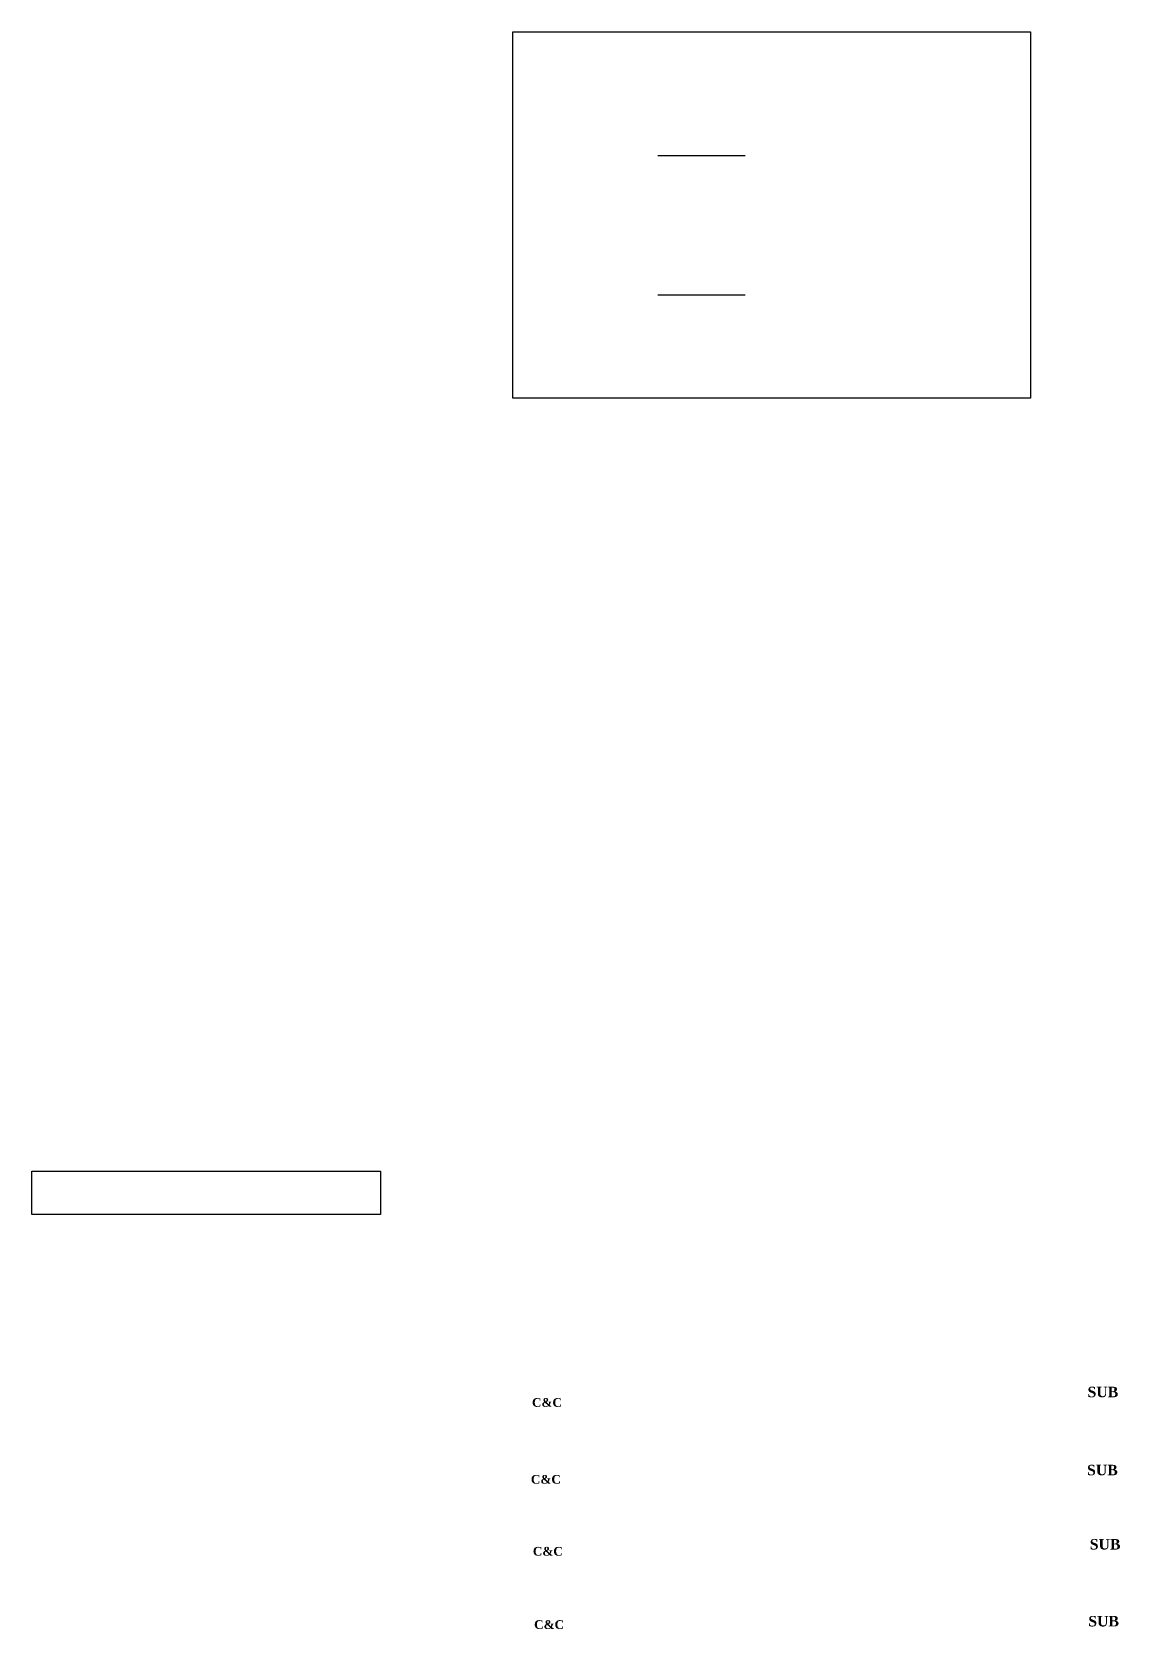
# Model space of a CAD drawing. Header units: inches. Extents: x 51 to 676, y 183 to 1099.
import ezdxf

# ---------------------------------------------------------------- set-up
doc = ezdxf.new("R2010")
doc.units = ezdxf.units.IN
doc.header["$MEASUREMENT"] = 0
doc.styles.get("Standard").update_dxf_attribs({"font": 'arial.ttf'})

# ---------------------------------------------------------------- blocks, each defined once
blk = doc.blocks.new('*U22')
at = {"color": 1}
blk.add_line((-67.54, -7.62), (-17.54, -7.62), dxfattribs=at)
blk = doc.blocks.new('*U23')
at = {"color": 0, "linetype": 'ByBlock', "lineweight": -2, "transparency": 16777216}
for p in [(0, 80), (0, 0)]:
    blk.add_blockref('*U22', p, dxfattribs=at)

msp = doc.modelspace()

# ---------------------------------------------------------------- linework, layer by layer
for points in [[(327.34, 1099.05), (624.34, 1099.05), (624.34, 889.05), (327.34, 889.05)], [(51.5, 445.62), (251.5, 445.62), (251.5, 420.62), (51.5, 420.62)]]:
    msp.add_lwpolyline(points, close=True)

# ---------------------------------------------------------------- block references
msp.add_blockref('*U23', (478.11, 955.79))

# ---------------------------------------------------------------- texts
at = {"attachment_point": 1}
for s, width, insert, char_height in [('{\\fDutch801 XBd BT|b1|i0|c0|p18;\\C5;SUB}', 12.2276, (657.03, 321.85), 6), ('{\\fDutch801 XBd BT|b1|i0|c0|p18;\\C5;C&C}', 11.0074, (338.34, 315.34), 5), ('{\\fDutch801 XBd BT|b1|i0|c0|p18;\\C5;SUB}', 12.2276, (656.76, 277.09), 6), ('{\\fDutch801 XBd BT|b1|i0|c0|p18;\\C5;C&C}', 12.2276, (337.72, 271.24), 5), ('{\\fDutch801 XBd BT|b1|i0|c0|p18;\\C5;C&C}', 12.2276, (338.83, 229.98), 5), ('{\\fDutch801 XBd BT|b1|i0|c0|p18;\\C5;SUB}', 12.2276, (658.31, 234.49), 6), ('{\\fDutch801 XBd BT|b1|i0|c0|p18;\\C5;C&C}', 12.2276, (339.57, 187.93), 5), ('{\\fDutch801 XBd BT|b1|i0|c0|p18;\\C5;SUB}', 12.2276, (657.45, 190.37), 6)]:
    msp.add_mtext_dynamic_manual_height_columns(s, width=width, gutter_width=1, heights=[0], dxfattribs=dict(at, insert=insert, char_height=char_height))

doc.saveas('drawing.dxf')
